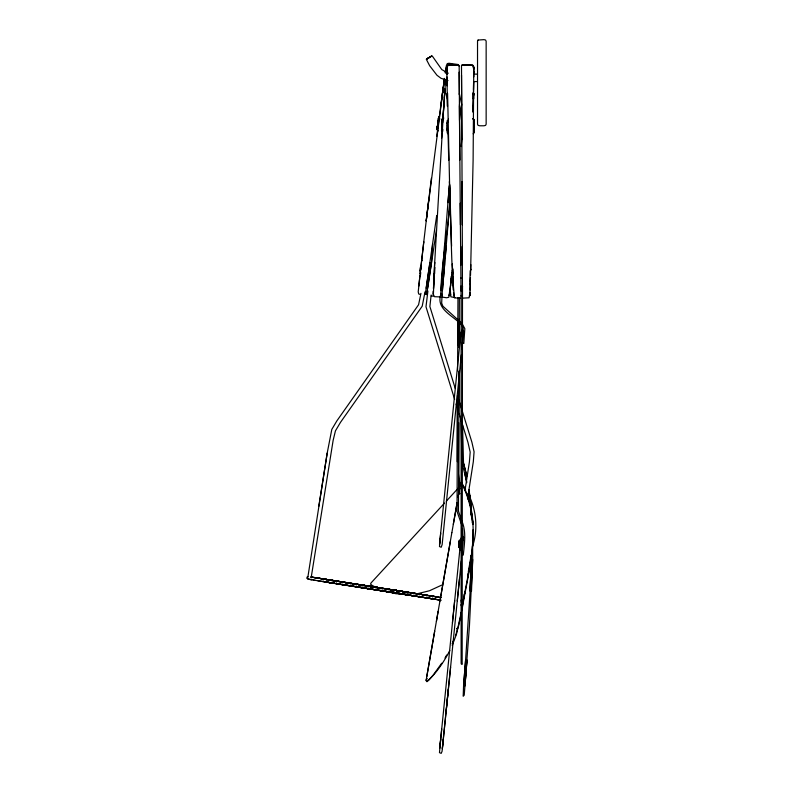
<?xml version="1.0" encoding="UTF-8"?>
<svg xmlns="http://www.w3.org/2000/svg" width="793" height="793" viewBox="0 0 793 793"><rect width="100%" height="100%" fill="white"/><g stroke="black" fill="none" stroke-linecap="round" stroke-linejoin="round"><path stroke-width="1.19" d="M457.363 408.752L457.274 461.665M457.72 345.223L457.839 320.342M458.721 422.649L458.681 473.758L459.97 485.108M458.75 413.262L458.969 371.055M459.147 341.605L459.117 347.512M459.177 334.507L459.246 319.123M462.269 64.63L472.658 64.986L473.778 67.008L473.114 160.037L470.527 275.29M457.482 395.449L457.026 511.426L461.932 525.511M457.601 370.777L457.957 297.781M458.998 371.907L458.443 511.138L461.437 519.821M459.117 347.275L459.147 341.119M459.187 333.724L459.355 297.771M473.837 70.755L473.817 74.185L473.837 72.52M473.817 76.832L473.837 73.045M474.095 120.001L474.055 125.076L474.075 119.366L472.896 118.881M473.996 130.934L474.095 120.367L473.976 132.818L473.193 133.819M474.016 129.943L474.095 121.765M473.996 130.131L474.036 126.335L473.976 132.689L474.075 121.894M473.738 98.857L473.778 93.544L473.758 95.11M473.976 132.689L474.036 126.335L473.976 132.332M473.381 94.615L473.034 92.791L473.302 99.016L473.619 81.659L473.48 89.659M473.817 69.516L473.778 67.008L473.837 68.694M440.402 296.909L434.534 296.711L433.355 295.293L434.693 262.433L433.712 283.507M473.024 111.843L473.421 93.207L473.738 94.189M474.016 128.823L474.036 127.604M433.295 294.104L433.394 290.942L433.295 294.372M446.984 72.302L446.38 69.814L447.381 64.748L449.145 64.263L458.324 64.967M450.008 202.988L447.579 93.287M470.17 270.691L469.872 281.297M473.322 98.52L473.024 111.595M473.817 69.031L473.778 67.266L473.837 68.109M446.36 70.835L446.558 67.415M473.015 111.991L473.153 105.994M470.229 284.905L470.358 280.623M469.932 293.747L470.447 277.411M470.378 280.088L470.051 290.04M470.655 270.443L470.834 264.644M433.612 277.451L433.771 273.644L434.029 279.899M463.261 540.182L462.587 528.534M471.25 560.72L470.11 591.112L465.6 660.004M471.25 560.839L470.11 591.132L471.31 559.848M464.956 685.727L469.446 625.746L472.678 559.511M471.498 591.152L472.697 559.848L472.588 541.5M433.553 278.611L433.573 278.115M446.38 69.972L446.34 70.983L446.717 66.305L446.142 73.125M473.798 72.044L473.837 71.043M434.049 276.004L433.493 288.632L433.712 283.805M433.771 273.644L433.553 279.433M434.653 263.236L443.872 104.775L442.97 117.979M434.614 273.724L434.891 267.509M442.831 129.348L442.692 131.41M469.833 295.769L469.971 292.339L469.069 297.791L462.934 298.118M462.418 601.52L462.497 600.053M442.306 119.148L442.207 120.645L442.325 118.643M432.611 244.075L431.442 262.88L426.614 294.629M441.83 126.355L441.671 128.882L442.325 118.781L442.207 120.645M442.147 121.329L442.266 119.743L441.612 129.665M463.38 333.714L463.033 327.34M441.513 131.073L442.207 120.546M443.009 117.364L444.972 88.895L444.635 93.832L445.141 92.047M441.632 138.141L442.097 131.033M442.653 122.737L442.89 119.188M444.358 97.737L444.615 93.99L443.832 105.191M462.497 604.524L462.15 606.11L461.209 605.703L461.129 604.524M467.563 577.324L468.128 572.972M441.671 128.684L441.751 127.584M444.516 95.487L445.319 84.286M440.948 290.198C441.84 254.821 451.167 220.176 449.75 184.739M440.591 295.452L449.264 185.909M459.385 547.705L458.681 547.378L459.008 543.79M464.956 685.846L466.988 659.945L464.222 695.164L463.191 696.204L463.578 685.677M446.261 71.459L446.4 69.695L446.221 71.985M460.832 612.979L460.773 613.742L460.555 613.227M362.332 585.779L362.332 585.125L350.288 583.222M376.526 588.029C375.991 586.83 378.776 587.296 377.954 588.247M386.171 589.556L386.171 588.872L407.79 592.302L404.103 591.717M386.35 589.576L385.467 588.773L386.548 588.931M392.059 590.478L392.059 589.814M392.446 591.856L392.446 592.54L388.134 591.856M397.234 592.619L397.234 593.283L390.493 592.222M400.158 591.756L400.158 591.072L401.278 591.251M402.447 593.442L402.447 594.106M445.438 71.905L447.202 63.618L449.007 63.262L458.126 64.54M413.51 595.186L413.51 595.85M447.986 202.671L449.433 184.71M427.001 595.989L427.001 595.325M458.949 338.363L458.79 340.068L458.889 338.988M331.989 582.34L331.989 582.994L330.126 582.696M345.48 583.123L345.48 582.458L348.008 582.855M352.716 584.263L352.954 583.638M356.543 584.857L356.721 584.243M358.832 586.562L358.832 587.226L355.641 586.721M370.777 587.107L370.777 586.443L369.756 586.285M372.641 588.753L372.779 589.427L369.33 588.892M377.864 588.228C377.508 586.929 382.147 587.692 381.314 588.773M382.464 590.289L382.484 590.954L384.04 591.211L376.625 590.032L378.251 590.289M388.173 591.191L387.589 591.756M442.454 290.317L443.475 277.649M449.869 202.83L445.2 257.586M458.681 547.12L459.365 540.202L461.189 540.122M442.871 285.351L444.595 264.604L444.536 245.761M446.261 245.899L443.574 277.193M445.795 69.278L445.716 70.2L446.4 65.403M443.535 119L443.634 117.741M441.949 295.571L442.752 286.144M472.311 518.592L472.271 522.904M458.79 340.068L459.266 334.933L458.681 341.287L459.385 341.614M458.79 546.159L458.889 545.078L458.681 547.061L459.365 540.281M461.159 146.566L461.853 139.231L461.516 75.166M458.75 340.484L459.187 335.855L458.681 340.97M459.306 334.438L459.008 337.699L459.444 333.972L461.189 334.031M458.83 545.634L458.681 547.061L459.266 541.004M440.621 294.996C436.11 310.251 454.657 316.06 462.23 325.873M461.308 354.818L442.147 544.573L441.205 547.259L439.481 546.555L440.67 533.174M458.681 547.061L459.187 541.926L459.127 542.511M423.749 241.994L426.238 220.761M443.277 739.522L442.068 751.328L441.205 753.35L439.481 752.646L440.67 739.254M461.893 349.089L463.558 331.107L461.813 330.384L460.892 333.09L439.54 544.315L440.125 538.685M440.125 744.756L441.711 728.936M454.676 600.618L439.748 748.384M452.456 622.683L460.892 539.181L461.813 536.474L463.558 537.178L461.893 555.169L463.3 555.021C464.371 543.72 466.542 531.707 461.804 520.892M446.142 711.162L461.308 560.889M448.342 689.206L442.345 748.642L450.593 667.161M457.283 600.876L459.484 578.93M420.3 276.47L420.746 272.534M459.771 550.322L460.109 547.021M420.24 272.961L418.218 291.844L418.674 293.965L420.399 294.49M420.587 266.27L420.042 271.196L420.459 267.509M419.933 275.875L418.803 286.144M421.142 268.976L421.46 266.18M441.889 297.028L446.578 297.771L448.808 297.276L451.574 277.451L450.612 285.49M449.522 294.372L449.344 295.432L449.77 292.3L449.324 295.69M451.653 276.846L451.931 274.507M326.339 580.109L326.339 579.445L325.209 579.267L339.325 581.497M363.739 587.326L364.037 588.049M375.505 587.871L375.505 587.187L371.6 586.582L373.097 586.989M431.362 178.336L426.238 220.623L444.516 78.438L443.168 88.152L443.872 83.007M438.42 118.96L438.598 117.582L437.042 129.428L438.678 117.096L439.58 116.214M426.198 221.029L428.745 199.677M445.874 68.773L445.973 70.815M399.018 592.896L399.018 593.56L399.216 592.936M416.295 594.304L416.295 593.62L413.569 593.204M422.263 596.564L422.263 597.228M451.227 276.311L450.85 279.453M336.718 581.735L336.718 581.071M342.695 584.025L342.695 584.679M361.449 585.64L361.449 584.986L368.953 586.166M377.746 589.556L377.746 590.21L376.209 589.814M439.58 119.565L439.728 118.444M394.161 592.133L394.022 592.777L394.805 592.896M407.979 592.976L407.473 592.242M450.047 290L450.652 285.183M414.333 595.325L414.333 595.989L430.103 598.467L429.122 598.309L429.32 597.694M432.651 598.209L432.651 598.874L428.438 598.209M438.301 119.941L437.359 127.058L438.142 121.051M438.42 119.079L438.678 117.096M437.002 129.804L437.498 125.958M437.042 129.428L438.004 122.251M443.247 87.577L436.695 136.485M442.345 94.129L442.772 91.086L441.969 96.835M441.047 103.754L442.048 96.35L441.929 97.113M443.852 83.265L444.516 78.438M445.289 72.956L445.597 70.775L445.329 72.649M438.043 131.093L438.123 130.528M426.138 288.196L436.695 215.537M429.905 262.661L425.276 294.431M426.961 292.805L427.199 291.2M436.487 230.089L427.615 288.414M425.335 293.628L425.494 292.607M420.954 293.38L418.575 304.75L336.856 420.905L331.811 429.4L327.202 453.071L307.833 577.344M425.048 291.814L422.203 306.217L340.484 422.362L335.439 430.867L333.129 440.422L311.124 577.889M427.903 291.041L425.99 306.812L454.647 399.305M431.144 294.996L429.885 306.534L455.241 388.421M464.976 490.589L469.406 461.932L470.17 452.109L467.989 442.494L459.048 413.44M467.513 498.985L473.322 461.675L474.075 451.832L471.894 442.187L458.909 400.197M318.796 506.291L327.202 453.071M468.306 571.862L471.131 555.417L470.735 555.794M431.422 649.844L426.257 679.551M446.984 560.611L433.008 640.784M426.317 679.413L426.079 680.592L426.961 681.712C436.437 672.999 443.921 661.937 449.8 650.488M431.471 649.725L433.028 640.685M447.004 560.592L450.305 541.569M458.067 497.072L460.426 483.462L461.635 482.679C483.552 522.27 468.594 567.114 462.002 608.419M460.346 484.206L461.675 483.175C467.989 495.883 472.033 510.068 472.806 524.302M426.773 676.598L429.984 658.22M436.398 621.385L438.142 611.363M451.851 532.688L439.907 601.253M430.004 658.101L434.693 631.139M451.871 532.609L457.085 502.722M457.085 502.861L453.318 524.312M458.889 492.483L459.563 488.676M442.752 91.522L442.534 92.811L442.91 91.126M461.823 607.388L462.458 603.979M461.893 610.66C466.135 583.787 473.669 557.053 473.074 529.684M462.676 602.839L464.995 591.697L464.599 592.054M461.367 611.839L456.421 634.41L452.238 645.343M338.7 583.38L338.908 584.084M368.309 588.049L368.111 588.693L365.424 588.267M451.574 280.415L450.93 281.297M392.664 590.577L392.565 589.893M408.573 594.403L408.375 595.047M419.259 596.088L419.061 596.732M461.437 612.9L458.602 625.915L455.638 635.262M332.208 581.031L332.406 580.397M333.774 582.617L333.575 583.242L334.735 583.42L325.189 581.913L326.359 582.092M336.519 583.033L336.301 583.678M350.407 583.896L350.149 583.202M351.21 584.025L351.408 583.4M353.093 585.66L352.895 586.285L355.115 586.642M355.998 584.778L356.206 584.163M362.133 587.088L361.935 587.712L358.971 587.246L359.873 587.385M363.234 587.266L363.055 587.891M363.937 587.365L363.313 587.93M365.563 586.285L366.227 585.72M365.682 586.305L365.88 585.68M365.801 586.324L366.485 585.759L364.304 585.422L378.469 587.672M369.994 586.989L369.835 586.305L372.839 586.77L368.13 586.027M370.837 587.127L371.035 586.483L369.607 586.423M372.859 587.444L373.057 586.81L370.698 586.443L371.352 586.542M378.132 589.615L377.934 590.23M380.818 588.693L381.017 588.069L385.586 588.793M382.682 588.991L382.88 588.347L381.82 588.188M383.544 590.458L383.485 591.112M386.092 589.536L386.29 588.892M388.996 591.32L388.798 591.955L396.51 592.995M391.841 591.776C390.761 592.956 394.577 592.639 392.842 592.599M393.179 591.975L393.348 592.678M393.427 592.014L393.219 592.658M394.22 592.133L394.141 592.797L392.704 592.579M396.768 591.211L396.976 590.577L396.232 590.478M396.847 591.231L396.807 590.557M402.666 592.133L402.864 591.519M402.983 593.521L402.785 594.165L403.865 594.324L400.455 593.798L403.865 594.324M405.887 592.658L406.095 592.014L441.304 597.565L311.758 577.145L326.835 579.514L323.534 579.168M407.919 592.976L408.336 592.381M414.233 595.305L414.025 595.93L415.988 596.088M422.471 595.265L422.689 594.641M426.773 597.288L426.575 597.912L428.18 598.17M432.849 596.911L433.047 596.267L437.082 596.911M464.262 594.839L464.738 592.559M323.286 580.952L323.068 581.596M352.518 585.561L352.538 586.245M377.666 589.536L377.448 590.17L376.209 589.972M397.432 591.32L397.65 590.696M406.472 592.738L406.452 592.074L407.79 592.302M435.694 597.347L435.912 596.732M470.893 556.28L471.131 555.417M472.38 547.041C477.802 530.864 476.791 512.714 469.813 497.161M370.45 588.892L370.936 589.13M388.491 589.407L388.015 589.169M447.083 65.888L447.44 65.185M462.418 602.244L461.476 602.739L461.129 600.053M426.138 680.453L427.179 678.471M433.85 295.105L433.067 296.106L431.263 296.106M445.012 658.041L446.657 655.028M329.769 580.149L328.887 579.852L421.965 594.522M339.83 581.735L343.349 582.112M342.992 582.24L344.856 582.538M345.173 584.897L432.145 598.794M356.8 586.909L356.226 586.642M359.15 584.778L358.109 584.461L368.705 586.126M359.873 584.897L359.348 584.639L360.032 584.927M364.037 585.561L362.599 585.165M389.74 589.615L390.662 589.595L389.551 589.407M390.017 591.975L384.06 591.211M425.316 595.226L422.887 594.661M441.711 663.206L433.315 674.942L428.944 679.888L427.14 681.256L426.634 680.85M375.684 589.893L375.208 589.655M395.152 590.458L394.081 590.131M399.315 591.112L400.376 591.112M446.231 501.245L456.986 489.559M444.595 503.02L371.094 582.875L370.529 584.044L371.858 585.224L376.407 587.603M457.62 488.875L459.107 487.269M458.503 490.391L459.583 489.896M456.946 628.581L457.422 628.215L456.986 629.117L457.442 628.135L456.986 628.472M448.005 80.628L441.047 78.319L436.963 75.246L429.637 65.71L426.297 59.277L432.185 55.906L441.79 69.576L448.164 73.164M426.773 58.93L431.57 56.045L426.575 59.049L429.082 57.552M441.83 585.065L429.479 590.755L417.386 593.729M463.637 343.438L462.438 343.27L463.816 343.25L464.837 328.659L462.101 323.673M307.932 576.699L307.05 577.066L306.851 578.365L310.182 579.554L440.958 600.182M449.165 64.58L458.384 64.58M458.324 65.145L448.005 65.482L446.875 67.534L446.925 72.619L446.816 70.478M462.23 65.125L472.618 65.323L473.778 67.355M460.634 298.138L454.518 297.89C450.335 259.777 451.574 220.196 449.324 181.676M473.748 74.126L477.277 74.126M473.58 81.56L477.227 81.56M470.715 512.407L471.419 512.407M455.182 297.563L450.87 296.83L450.265 289.495M409.475 594.542L395.885 593.719L385.953 591.32M462.517 343.329L463.459 343.419M448.243 133.977L447.46 132.996L447.202 122.053M390.255 592.173L391.177 592.341M407.919 594.968L407.771 594.284L407.711 594.948M377.448 590.17L389.413 592.054M377.845 587.563L377.052 587.444L380.918 588.049M375.099 589.794L371.193 589.169M406.095 592.014L310.578 576.967M404.024 594.363L404.608 594.443M365.058 585.541L363.462 585.303M420.082 594.225L427.258 595.365L410.496 592.718M432.631 596.207L428.597 595.563M385.884 591.499L385.041 591.36M386.369 591.578L387.351 591.717M362.193 587.752L360.815 587.544L362.52 587.811M342.13 581.933L343.091 582.072M418.734 594.026L420.498 594.284M461.992 65.125L464.42 65.482M355.115 583.975L356.057 584.124M370.509 586.404L369.568 586.265L371.858 586.622M381.542 588.148L379.688 587.851L381.393 588.128M370.113 589.011L371.451 589.209M389.234 592.014L385.923 591.499M318.082 578.147L320.729 578.543M393.685 590.23L395.608 590.379M397.471 590.656L394.428 590.17M363.382 587.95L364.701 588.148L363.68 587.99M368.547 588.773L369.211 588.872M381.413 590.795L382.484 590.954M393.863 592.758L395.192 592.956M358.525 584.52L359.705 584.699M390.592 589.576L396.47 590.498M324.208 581.775L326.438 582.112M368.071 588.693L363.898 588.029L365.137 588.228M367.704 588.634L369.736 588.793M388.798 591.955L400.921 593.858M392.981 592.619L396.054 593.105M435.258 599.29L440.908 600.172M470.536 268.867L471.052 269.689M453.19 281.396L452.248 272.197M334.577 580.734L327.043 579.554M355.284 583.995L353.351 583.856M390.899 589.635L403.35 591.578M409.822 592.599L403.587 591.618M424.81 594.988L432.344 596.167M435.674 596.683L438.658 597.149M336.658 583.737L339.662 584.203M340.247 584.302L347.443 585.422M347.582 585.462L353.916 586.443M371.957 589.288L355.74 586.582M378.073 590.25L372.432 589.368M404.648 594.463L405.629 594.443M428.319 598.19L435.456 599.151M430.5 595.87L434.772 596.544M313.473 580.07L315.396 580.367M346.759 585.323L317.676 580.734M403.161 594.225L405.689 594.621M410.982 595.464L413.986 595.93M313.889 577.463L326.339 579.445M405.273 594.542L414.293 595.989L411.825 595.583M324.813 581.854L421.569 597.129M424.166 597.525L440.303 600.073M361.211 584.947L362.332 585.125M387.331 589.05L389.839 589.447L386.171 588.872L386.766 588.971M396.074 590.438L401.585 591.32L400.158 591.072M332.148 580.347L335.132 580.833M423.849 597.486L406.234 594.542M371.659 589.249L369.151 588.852L370.569 588.912M328.124 582.379L331.365 582.895M416.295 593.62L417.277 593.779M394.944 590.25L397.769 590.716L389.254 589.536M402.18 591.4L404.271 591.737L403.24 591.737M366.624 585.779L377.567 587.524L375.803 587.246M337.858 581.249L340.088 581.616M345.381 582.439L347.84 582.835M395.648 593.035L396.906 593.243M341.714 584.52L344.499 584.798M311.946 579.832L307.575 578.969M387.529 589.09L388.877 589.308M405.768 594.641L403.706 594.304L405.005 594.522M363.541 587.97L365.246 588.247M359.368 584.639L359.972 584.738M365.117 585.561L363.799 585.343L365.642 585.64M328.48 582.439L329.402 582.419M358.109 587.107L359.288 587.306M366.168 588.386L365.305 588.089M405.005 591.856L404.489 591.935M440.73 294.064L442.088 294.203L441.671 303.124L442.91 306.217L461.437 322.949M472.975 118.583L473.381 119.545M447.658 73.462L446.856 71.201M462.15 484.503L465.65 489.202M472.479 540.301L472.816 540.806M458.75 491.333L459.633 493.771M473.114 66.87L473.52 68.515M458.562 490.877L459.603 493.642M380.551 590.498L381.076 590.577M459.385 493.058L458.641 491.036L458.889 491.719M459.484 493.345L458.641 491.036L459.672 493.841M459.871 488.894L458.562 485.167M456.114 404.014L457.948 409.912M463.518 462.953L466.79 475.929L463.518 463.171L462.547 424.989M466.661 481.718L462.626 465.263M464.896 473.599L466.76 482.719M459.167 66.206L459.365 93.693L461.675 104.448L459.563 120.189L459.89 160.017M466.284 473.58L466.79 475.988M473.619 93.564L473.758 94.952M459.444 104.448L460.862 114.123M472.192 517.016L472.777 524.312M469.119 489.816L471.746 517.631M469.119 489.509L471.686 517.205M468.286 494.217L468.604 496.666M469.069 490.044L471.686 517.789M468.138 493.712L468.921 500.086M468.504 495.605L469.05 500.195M469.991 496.666L471.439 512.942L469.892 495.605L471.191 508.214M447.52 133.492L447.183 120.546M472.281 518.136L472.697 522.607M447.5 133.353L447.282 125.254M470.289 499.818L471.686 517.522M453.735 295.868L453.556 292.458M452.555 278.997L452.634 280.454L452.149 270.235M452.327 274.14L452.397 275.181M461.893 458.572L461.139 420.121M450.483 295.224L450.345 291.804M452.535 278.333L452.634 280.454M471.23 508.878L471.617 517.859M453.209 285.004L452.872 277.53L453.437 290.139L452.288 263.94M452.248 272.058L452.634 280.573M452.595 279.651L452.615 280.157M471.607 517.72L471.349 510.88L471.498 514.568M451.594 246.157L450.027 203.167M448.441 122.35L448.362 119.039M447.222 122.935L447.262 124.035M447.361 128.981L447.421 131.093L447.341 127.782M453.17 273.981L452.972 268.976M447.083 85.832L446.965 76.99L447.46 106.074M448.729 160.176L448.055 133.591M446.836 69.556L446.925 74.344L446.836 69.556L446.875 71.697M447.282 96.796L447.222 93.713L447.321 99.036M447.242 95.289L447.46 106.52M447.024 80.896L446.905 73.224M447.222 93.713L447.242 95.13M461.11 296.314L460.872 277.847M446.856 70.914L446.875 72.698M460.812 265.239L460.168 203.226M460.574 246.464L460.931 278.333M459.365 105.677L460.426 224.855M460.951 286.045L460.991 291.041M459.365 93.693L459.484 120.189M459.286 94.793L459.127 72.203M461.853 139.231L462.438 265.1M462.23 224.835L462.051 181.597M461.932 139.231L461.496 65.422M462.497 286.025L462.15 664.395L461.209 663.89L461.129 662.393L461.129 295.402M462.309 246.445L462.438 286.848M459.206 65.403L459.206 66.424M446.816 67.911L446.816 72.5M433.672 275.746L433.652 276.628L433.731 274.705L433.672 275.706M469.892 294.669L469.833 295.511L469.892 294.669M445.656 79.637L445.299 84.564L445.656 79.697M465.6 659.945L463.578 685.846L465.6 659.925M421.688 260.074L421.608 260.877L423.789 241.796L420.181 273.585L421.688 260.074M453.546 640.734L452.258 643.817L453.546 640.724M478.07 40.046L477.525 41.276L477.525 124.174L478.07 125.373L479.676 125.78L483.998 125.78L485.603 125.373L486.149 124.174L486.149 41.276L485.603 40.046L483.998 39.65L478.07 40.046M450.424 294.124L450.483 294.966L450.424 294.124"/></g></svg>
